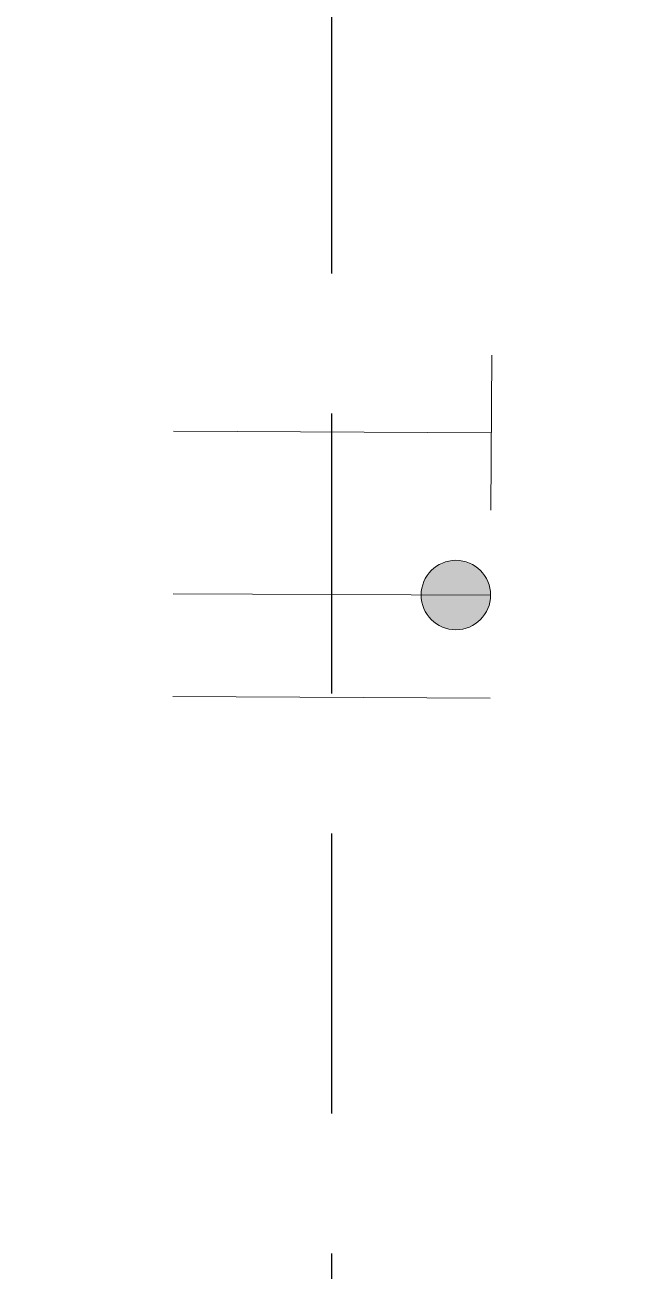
# Model space of a CAD drawing. Header units: inches. Extents: x -19 to 5698, y -728 to 92.
# Drawn here: x 292.111 to 292.66, y 31.688 to 32.8 of the extents above; entities that cross this region are included whole.
import ezdxf

# ---------------------------------------------------------------- set-up
doc = ezdxf.new("R2010")
doc.units = ezdxf.units.IN
doc.header["$MEASUREMENT"] = 0
doc.linetypes.add('HIDDEN', pattern=[0.375, 0.25, -0.125])
doc.linetypes.add('RAYITAS', pattern=[0.375, 0.25, -0.125])
for name, color, linetype, lineweight in [('00 conduct tomacorr', 120, 'HIDDEN', 30), ('T-TECHO-E', 150, 'Continuous', 20), ('TOMACORRIENTE', 22, 'RAYITAS', 9)]:
    doc.layers.add(name, color=color, linetype=linetype, lineweight=lineweight)

# ---------------------------------------------------------------- blocks, each defined once
blk = doc.blocks.new('a')
at = {"layer": 'TOMACORRIENTE', "ltscale": 0.05}
h = blk.add_hatch(color=4, dxfattribs=at)
edge = h.paths.add_edge_path()
edge.add_arc((0, 0.0752), 0.02106, 0, 360)
at = {"layer": 'TOMACORRIENTE', "color": 4}
for p, q in [((-0.14553, 0.09625), (-0.0515, 0.09625)), ((-0.09851, 0.09625), (-0.09851, -0.09657)), ((0, 0.09625), (0, -0.09625)), ((0.06232, -0.09625), (0.06232, 0.09625))]:
    blk.add_line(p, q, dxfattribs=at)
blk.add_circle((0, 0.0752), 0.02106, dxfattribs=at)
blk = doc.blocks.new('CABLE 3FACE')
at = {"layer": 'T-TECHO-E', "rotation": 59.94170052614085}
blk.add_blockref('a', (0, 0), dxfattribs=at)

msp = doc.modelspace()

# ---------------------------------------------------------------- linework, layer by layer
at = {"layer": '00 conduct tomacorr'}
msp.add_line((292.3852, 30.3283, -0.0005), (292.3852, 38.8783, -0.0005), dxfattribs=at)

# ---------------------------------------------------------------- block references
at = {"layer": '00 conduct tomacorr', "xscale": 1.47256122672843, "yscale": 1.47256122672843, "zscale": 1.47256122672843, "rotation": 209.7894777823319}
msp.add_blockref('CABLE 3FACE', (292.3852, 32.2916, -0.0005), dxfattribs=at)

doc.saveas('drawing.dxf')
